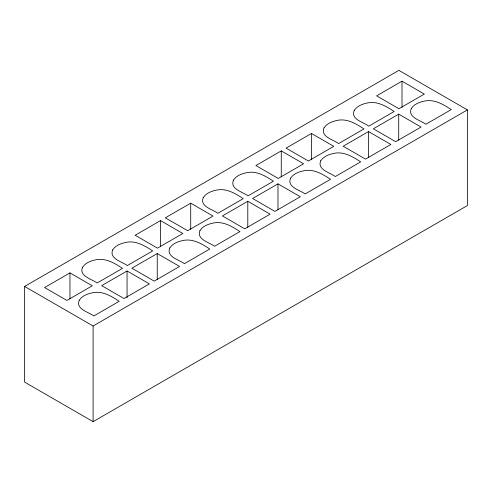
<?xml version="1.0" encoding="UTF-8"?>
<svg xmlns="http://www.w3.org/2000/svg" width="492" height="492" viewBox="0 0 492 492"><rect width="100%" height="100%" fill="white"/><g stroke="black" fill="none" stroke-linecap="round" stroke-linejoin="round"><path stroke-width="0.74" d="M24.6 286.442L398.895 70.35L467.4 109.9L467.4 205.558L93.105 421.65L24.6 382.099L24.6 286.442L93.105 325.999L467.4 109.9M69.969 272.882L44.594 287.531L66.924 300.428L92.299 285.772L69.969 272.882L69.969 298.915M160.527 220.6L135.146 235.25L157.477 248.146L182.858 233.491L160.527 220.6L160.527 246.627M190.712 203.171L165.337 217.827L187.667 230.717L213.042 216.068L190.712 203.171L190.712 229.204M281.264 150.89L255.889 165.54L278.22 178.436L303.595 163.787L281.264 150.89L281.264 176.923M311.448 133.467L286.073 148.117L308.404 161.007L333.779 146.358L311.448 133.467L311.448 159.494M402.007 81.18L376.632 95.835L398.963 108.726L424.338 94.077L402.007 81.18L402.007 107.213M127.059 270.987L101.678 285.637L124.009 298.527L149.39 283.878L127.059 270.987L127.059 297.783M157.243 253.558L131.868 268.208L154.199 281.104L179.574 266.455L157.243 253.558L157.243 279.591M247.796 201.277L222.421 215.927L244.752 228.823L270.126 214.168L247.796 201.277L247.796 227.31M277.98 183.848L252.605 198.504L274.936 211.394L300.311 196.745L277.98 183.848L277.98 209.881M368.539 131.567L343.164 146.222L365.494 159.113L390.869 144.464L368.539 131.567L368.539 157.6M398.723 114.144L373.348 128.793L395.679 141.684L421.054 127.034L398.723 114.144L398.723 140.171M93.105 325.999L93.105 421.65M82.527 267.254C78.609 276.221 92.139 279.124 97.109 282.998L122.483 268.349C114.458 263.054 105.257 257.476 95.22 259.93C90.399 260.981 85.337 262.956 82.527 267.254M79.249 300.212C75.325 309.179 88.855 312.088 93.824 315.956L119.199 301.307C111.174 296.012 101.973 290.434 91.936 292.888C87.115 293.939 82.053 295.913 79.249 300.212M112.717 249.825C108.794 258.792 122.323 261.701 127.293 265.569L152.668 250.92C144.642 245.625 135.441 240.047 125.405 242.501C120.583 243.552 115.522 245.533 112.717 249.825M169.802 247.931C165.884 256.898 179.414 259.801 184.383 263.675L209.758 249.026C201.726 243.731 192.532 238.153 182.489 240.606C177.667 241.658 172.606 243.632 169.802 247.931M203.27 197.544C199.352 206.511 212.882 209.42 217.851 213.288L243.226 198.639C235.194 193.344 226 187.766 215.957 190.22C211.136 191.271 206.074 193.245 203.27 197.544M199.986 230.508C196.068 239.469 209.598 242.378 214.567 246.246L239.942 231.597C231.91 226.302 222.716 220.723 212.673 223.177C207.852 224.229 202.796 226.209 199.986 230.508M233.454 180.121C229.536 189.082 243.066 191.991 248.036 195.859L273.411 181.21C265.385 175.915 256.184 170.337 246.141 172.797C241.32 173.842 236.265 175.822 233.454 180.121M290.544 178.221C286.627 187.188 300.151 190.097 305.12 193.965L330.501 179.316C322.469 174.02 313.275 168.442 303.232 170.896C298.41 171.948 293.349 173.928 290.544 178.221M324.013 127.84C320.095 136.801 333.619 139.71 338.588 143.578L363.969 128.929C355.937 123.633 346.743 118.055 336.7 120.509C331.879 121.561 326.817 123.541 324.013 127.84M320.729 160.798C316.811 169.758 330.341 172.667 335.31 176.542L360.685 161.886C352.653 156.591 343.459 151.013 333.416 153.473C328.594 154.519 323.533 156.499 320.729 160.798M354.197 110.411C350.279 119.371 363.809 122.28 368.779 126.155L394.154 111.5C386.122 106.21 376.927 100.626 366.884 103.086C362.063 104.138 357.001 106.112 354.197 110.411M411.281 108.517C407.364 117.477 420.894 120.386 425.863 124.255L451.238 109.605C443.212 104.31 434.012 98.732 423.969 101.192C419.153 102.238 414.092 104.218 411.281 108.517"/></g></svg>
